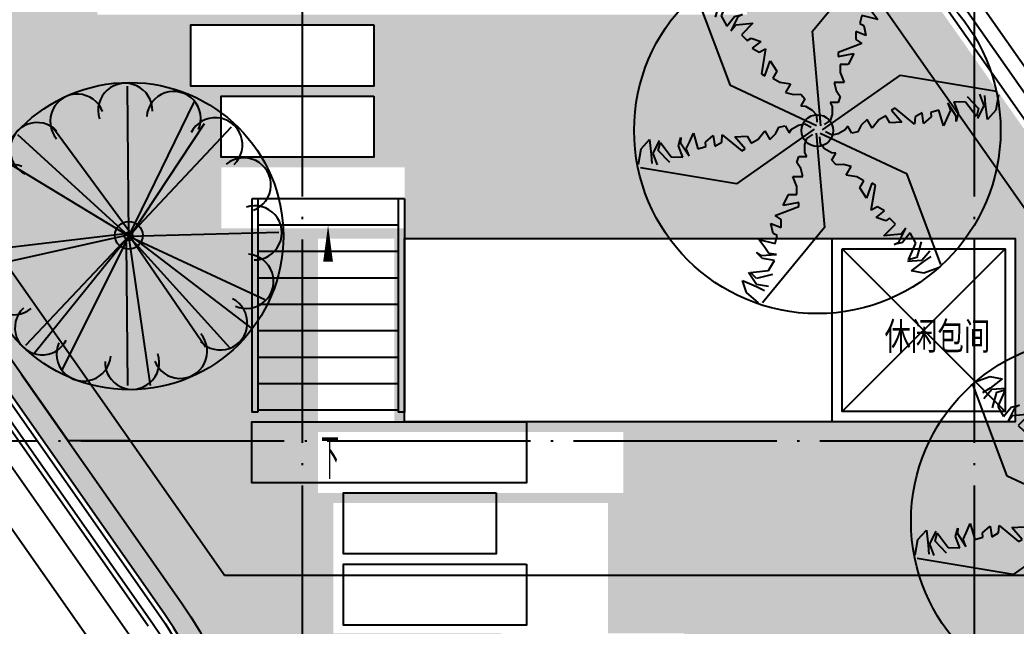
# Model space of a CAD drawing. Header units: millimetres. Extents: x 11476074 to 24729458, y -1239991 to 2813188.
# Drawn here: x 12588419 to 12598206, y 428592 to 434550 of the extents above; entities that cross this region are included whole.
import ezdxf

# ---------------------------------------------------------------- set-up
doc = ezdxf.new("R2010")
doc.units = ezdxf.units.MM
doc.header["$LTSCALE"] = 1000
doc.linetypes.add('DOTE', pattern=[2.4200000000000004, 2, -0.2, 0.02, -0.2])
for name, color, linetype in [('20220819景观提资', 11, 'Continuous'), ('A-ANNO-SYMB', 3, 'Continuous'), ('A-ANNO-TEXT', 7, 'Continuous'), ('A-AXIS', 18, 'DOTE'), ('A-DETL-0001', 1, 'Continuous'), ('HZHZNEWPLOTLAYER#@$TT', 7, 'Continuous'), ('LA-DQ-deciduous', 62, 'Continuous'), ('LA-DQ-deciduous（图块层）', 62, 'Continuous'), ('LA-DQ-evergreen', 116, 'Continuous'), ('LA-DQ-evergreen（图块层）', 116, 'Continuous'), ('LA-DQ-Q', 55, 'Continuous'), ('STAIR', 2, 'Continuous'), ('排水沟', 133, 'Continuous')]:
    doc.layers.add(name, color=color, linetype=linetype)
doc.styles.add('_TCH_DIM', font='SIMPLEX.shx', dxfattribs={"width": 0.6, "bigfont": 'GBCBIG.shx'})
doc.styles.add('TITXV', font='', dxfattribs={"width": 0.7})
doc.styles.get('TITXV').set_extended_font_data('SimSun')

# ---------------------------------------------------------------- blocks, each defined once
blk = doc.blocks.new('小叶榄仁（原有）')
at = {"layer": 'LA-DQ-Q'}
h = blk.add_hatch(color=256, dxfattribs=at)
edge = h.paths.add_edge_path()
edge.add_arc((-10.94041240284787, 1.935175598264323), 247.6300005471847, 0, 360)
at = {"layer": 'LA-DQ-deciduous'}
for p, q in [((-13.14831677800248, -15.8475344634935, -1.584445386208897e-09), (-35.03949283435213, 2666.864958643346, -1.584445386208897e-09)), ((-13.14831677776965, -15.84753375510627, -1.584445386208897e-09), (1160.40104166116, 2396.663077100777, -1.584445386208897e-09)), ((44.10817210353707, 34.35302830733417, -1.584445386208897e-09), (1341.96316183871, 1999.728234298309, -1.584445386208897e-09)), ((-13.14831677776965, -15.84753375510627, -1.584445386208897e-09), (-1991.770320501171, 1795.914180411492, -1.584445386208897e-09)), ((-1355.142298621122, 1918.682550363374, -1.584445386208897e-09), (44.10817210353707, 14.09097943759116, -1.584445386208897e-09)), ((-13.14831677776965, -15.84753375510627, -1.584445386208897e-09), (1820.895509304017, 1942.138366076178, -1.584445386208897e-09)), ((-13.14831748650613, -15.84753375510627, -1.584445386208897e-09), (-2130.398976361605, 1273.308554119678, -1.584445386208897e-09)), ((-2632.718815616561, -269.571006815866, -1.584445386208897e-09), (-77.56578233441542, 34.35302830731962, -1.584445386208897e-09)), ((-2267.696953719009, -492.4485212949658, -1.584445386208897e-09), (3.549668687166559, 14.09097943747474, -1.584445386208897e-09)), ((-37.00727891805218, 34.35302830733417, -1.584445386208897e-09), (2193.680840071531, -1667.621402173987, -1.584445386208897e-09)), ((-13.14831677776965, -15.84753375510627, -1.584445386208897e-09), (2668.671082520163, 56.74896100023761, -1.584445386208897e-09)), ((-13.14831677776965, -15.84753375510627, -1.584445386208897e-09), (-1854.930697494183, -1966.55591983987, -1.584445386208897e-09)), ((-13.14831677776965, -15.84753375510627, -1.584445386208897e-09), (-1698.090495442731, -2103.524568208959, -1.584445386208897e-09)), ((-13.14831748650613, -15.84753375510627, -1.584445386208897e-09), (-1213.436633325175, -2415.166917541181, -1.584445386208897e-09)), ((-57.28730817767064, -127.7400136891374, -1.584445386208897e-09), (-37.00727891804854, -2680.702078474205, -1.584445386208897e-09)), ((-16.72880546981105, -6.170232014716021, -1.584445386208897e-09), (368.5715298762152, -2680.702078474205, -1.584445386208897e-09)), ((-13.14831677776965, -15.84753375510627, -1.584445386208897e-09), (2418.841798178626, -1148.477052300572, -1.584445386208897e-09)), ((-13.14831677800248, -15.8475344634935, -1.584445386208897e-09), (1785.911513370698, -2006.025735055431, -1.584445386208897e-09)), ((3.549668686933728, -6.170232014614157, -1.584445386208897e-09), (1362.241635286955, -1991.807486875434, -1.584445386208897e-09))]:
    blk.add_line(p, q, dxfattribs=at)
blk.add_circle((-13.14830260839517, -15.84751887700986, -1.584445386208897e-09), 76.45409421031684, dxfattribs=at)
for centre, start, end in [((-74.91735145705024, 2235.526315683048, -1.584445386208897e-09), 358.5696050999313, 197.8385093945923), ((-931.7789359188137, 2040.512699475745, -1.584445386208897e-09), 21.06960509602557, 220.3385093966247), ((791.3480087986718, 2087.788672021241, -1.584445386208897e-09), 336.0696051001028, 175.3385093937526), ((-1648.787336134814, 1532.436878962573, -1.584445386208897e-09), 43.5696050953705, 242.8385093943065), ((1535.136095939906, 1619.791485601832, -1.584445386208897e-09), 313.5696051044858, 152.8385093975231), ((-2116.784523262639, 788.6487918214407, -1.584445386208897e-09), 66.0696051001222, 265.3385093867491), ((2043.211917161483, 902.7830853857013, -1.584445386208897e-09), 291.0696051047595, 130.3385093970581), ((-2264.522166924311, -77.61656843438686, -1.584445386208897e-09), 88.56960509955246, 287.8385093965122), ((2238.225533368535, 45.92150092427619, -1.584445386208897e-09), 268.5696050995525, 107.8385093965122), ((2090.487888998126, -820.3438593314349, -1.584445386208897e-09), 246.0696051001222, 85.33850938674918), ((-2069.508550717255, -934.4781536041846, -1.584445386208897e-09), 111.0696051047596, 310.3385093970581), ((1622.490702579034, -1564.131947181173, -1.584445386208897e-09), 223.5696050953705, 62.83850939430651), ((-1561.432730204189, -1651.486553820316, -1.584445386208897e-09), 133.5696051044858, 332.8385093975231), ((905.4823023630379, -2072.207767694359, -1.584445386208897e-09), 201.0696050960256, 40.33850939662477), ((-817.6446430627184, -2119.483740239739, -1.584445386208897e-09), 156.0696051001027, 355.3385093937526), ((48.62071719300366, -2267.221383901531, -1.584445386208897e-09), 178.5696050999313, 17.83850939860628)]:
    blk.add_arc(centre, 484.8509455513855, start, end, dxfattribs=at)
at = {"layer": 'LA-DQ-Q'}
for centre, radius in [((4.710164089923637, -12.18804854933114, -1.584445386208897e-09), 2745.916329502918), ((-10.94041240284787, 1.935175598264323, -1.584445386208897e-09), 247.6300005471847)]:
    blk.add_circle(centre, radius, dxfattribs=at)
blk = doc.blocks.new('假槟榔B')
at = {"layer": 'LA-DQ-Q'}
h = blk.add_hatch(color=256, dxfattribs=at)
edge = h.paths.add_edge_path()
edge.add_arc((-1.435496983584017, 0.3496158451307565), 129.75, 0, 360)
at = {"layer": 'LA-DQ-evergreen'}
for p, q in [((-41.74992257473059, 813.1572121257195, 1.232921340409665e-09), (464.1652411760297, 1427.649988962105, 1.232921340409665e-09)), ((496.9889041874558, 1427.64998894278, 1.232921340409665e-09), (595.4598063915037, 1345.646218211041, 1.232921340409665e-09)), ((513.4006922587287, 1296.443955742987, 1.232921340409665e-09), (447.7534530854318, 1329.245464064647, 1.232921340409665e-09)), ((595.4598063915037, 1345.646218211041, 1.232921340409665e-09), (628.2834694415797, 1247.241693313583, 1.232921340409665e-09)), ((382.1061270432547, 1198.039430855191, 1.232921340409665e-09), (513.4006922780536, 1230.840939167188, 1.232921340409665e-09)), ((414.9297900546808, 1296.443955752649, 1.232921340409665e-09), (513.4006922973786, 1280.043201606255, 1.232921340409665e-09)), ((628.2834694415797, 1247.241693313583, 1.232921340409665e-09), (513.4006922587287, 1296.443955742987, 1.232921340409665e-09)), ((513.4006922973786, 1280.043201606255, 1.232921340409665e-09), (579.0480183009058, 1181.638676728122, 1.232921340409665e-09)), ((513.4006922780536, 1230.840939167188, 1.232921340409665e-09), (562.6361433800776, 1181.638676728122, 1.232921340409665e-09)), ((-976.5497301660944, 1142.558734818129, 1.232921340409665e-09), (-856.2969303855207, 1186.835152302403, 1.232921340409665e-09)), ((-856.2969303855207, 1186.835152302403, 1.232921340409665e-09), (-754.6642804869916, 1166.059015864157, 1.232921340409665e-09)), ((-754.6642804869916, 1166.059015864157, 1.232921340409665e-09), (-854.716078231344, 1091.16874363285, 1.232921340409665e-09)), ((414.9297900933307, 1165.237922572182, 1.232921340409665e-09), (365.6943389719818, 1083.234151830664, 1.232921340409665e-09)), ((562.6361433800776, 1181.638676728122, 1.232921340409665e-09), (414.9297900933307, 1165.237922572182, 1.232921340409665e-09)), ((-713.7527884359006, 368.7508363631787, 1.232921340409665e-09), (-992.9615616814699, 1114.132608778775, 1.232921340409665e-09)), ((-854.716078231344, 1091.16874363285, 1.232921340409665e-09), (-915.9466373242904, 1050.717320939642, 1.232921340409665e-09)), ((-903.9515293913428, 1005.89044076344, 1.232921340409665e-09), (-840.5126085265074, 1082.968366550049, 1.232921340409665e-09)), ((-840.5126085265074, 1082.968366550049, 1.232921340409665e-09), (-722.4681271126028, 1090.618356151157, 1.232921340409665e-09)), ((-797.9021993542556, 1058.367235311191, 1.232921340409665e-09), (-730.6740645633545, 1076.405255540856, 1.232921340409665e-09)), ((-730.6740645633545, 1076.405255540856, 1.232921340409665e-09), (-790.3237715018913, 940.2874241779791, 1.232921340409665e-09)), ((365.6943389719818, 1083.234151830664, 1.232921340409665e-09), (464.1652411760297, 1066.833397684386, 1.232921340409665e-09)), ((464.1652411760297, 1066.833397684386, 1.232921340409665e-09), (513.4006922780536, 1017.631135235657, 1.232921340409665e-09)), ((-835.1425424460322, 928.2620522945654, 1.232921340409665e-09), (-797.9021993542556, 1058.367235311191, 1.232921340409665e-09)), ((477.4632868105546, 1041.050535662798, 1.232921340409665e-09), (349.2824640318286, 1034.031889372272, 1.232921340409665e-09)), ((349.2824640318286, 1034.031889372272, 1.232921340409665e-09), (411.8159608070273, 1024.649781516404, 1.232921340409665e-09)), ((411.8159608070273, 1024.649781516404, 1.232921340409665e-09), (444.6396237798035, 975.4475190483499, 1.232921340409665e-09)), ((513.4006922780536, 1017.631135235657, 1.232921340409665e-09), (477.4632868105546, 1041.050535662798, 1.232921340409665e-09)), ((-790.3237715018913, 940.2874241779791, 1.232921340409665e-09), (-743.924148403341, 856.6463873726316, 1.232921340409665e-09)), ((-743.924148403341, 856.6463873726316, 1.232921340409665e-09), (-680.4852275580633, 933.7243131687865, 1.232921340409665e-09)), ((-651.5075912384782, 932.349327481119, 1.232921340409665e-09), (-709.5196766431909, 817.8321555330185, 1.232921340409665e-09)), ((-680.4852275580633, 933.7243131687865, 1.232921340409665e-09), (-613.2570927669294, 951.762333369581, 1.232921340409665e-09)), ((-613.2570927669294, 951.762333369581, 1.232921340409665e-09), (-651.5075912384782, 932.349327481119, 1.232921340409665e-09)), ((362.5805096856784, 942.6460107653402, 1.232921340409665e-09), (346.1687215759885, 877.0429941605544, 1.232921340409665e-09)), ((493.8750749011524, 909.844502453343, 1.232921340409665e-09), (362.5805096856784, 942.6460107653402, 1.232921340409665e-09)), ((444.6396237798035, 975.4475190483499, 1.232921340409665e-09), (493.8750749011524, 909.844502453343, 1.232921340409665e-09)), ((-709.5196766431909, 817.8321555330185, 1.232921340409665e-09), (-670.1277845064178, 867.2966983966762, 1.232921340409665e-09)), ((-670.1277845064178, 867.2966983966762, 1.232921340409665e-09), (-611.1055438381154, 871.1216931779636, 1.232921340409665e-09)), ((-529.6739393423777, 880.9593362958403, 1.232921340409665e-09), (-623.7281614274252, 783.6556615623413, 1.232921340409665e-09)), ((-611.1055438381154, 871.1216931779636, 1.232921340409665e-09), (-529.6739393423777, 880.9593362958403, 1.232921340409665e-09)), ((346.1687215759885, 877.0429941605544, 1.232921340409665e-09), (378.9922977765091, 860.6422400239389, 1.232921340409665e-09)), ((378.9922977765091, 860.6422400239389, 1.232921340409665e-09), (395.4041726777796, 778.6384692534339, 1.232921340409665e-09)), ((-623.7281614274252, 783.6556615623413, 1.232921340409665e-09), (-575.1201765183359, 736.6411278694868, 1.232921340409665e-09)), ((-575.1201765183359, 736.6411278694868, 1.232921340409665e-09), (-544.5049187035765, 756.8668016158044, 1.232921340409665e-09)), ((-544.5049187035765, 756.8668016158044, 1.232921340409665e-09), (-465.2816325938329, 730.0780168506317, 1.232921340409665e-09)), ((25.96959606115706, 37.82755668158643, 1.232921340409665e-09), (-41.74992257473059, 813.1572121257195, 1.232921340409665e-09)), ((395.4041726777796, 778.6384692534339, 1.232921340409665e-09), (313.3450585452374, 811.4399775655475, 1.232921340409665e-09)), ((313.3450585452374, 811.4399775655475, 1.232921340409665e-09), (313.3450585645624, 745.8369609800866, 1.232921340409665e-09)), ((313.3450585645624, 745.8369609800866, 1.232921340409665e-09), (362.5805096665863, 713.0354526680894, 1.232921340409665e-09)), ((-465.2816325938329, 730.0780168506317, 1.232921340409665e-09), (-534.7181291179731, 675.4134935470065, 1.232921340409665e-09)), ((-534.7181291179731, 675.4134935470065, 1.232921340409665e-09), (-477.9042501829099, 642.6119852350093, 1.232921340409665e-09)), ((-477.9042501829099, 642.6119852350093, 1.232921340409665e-09), (-424.8795851545874, 668.8503825281514, 1.232921340409665e-09)), ((-424.8795851545874, 668.8503825281514, 1.232921340409665e-09), (-458.9014112495352, 464.6795254090102, 1.232921340409665e-09)), ((362.5805096665863, 713.0354526680894, 1.232921340409665e-09), (168.7524476759136, 640.4137898018816, 1.232921340409665e-09)), ((-430.4944717821199, 448.2787712819409, 1.232921340409665e-09), (-386.6858995263465, 570.996245122049, 1.232921340409665e-09)), ((-386.6858995263465, 570.996245122049, 1.232921340409665e-09), (-332.6510357710067, 486.5425404489506, 1.232921340409665e-09)), ((168.7524476759136, 640.4137898018816, 1.232921340409665e-09), (168.7524476952385, 607.6122815092094, 1.232921340409665e-09)), ((168.7524476952385, 607.6122815092094, 1.232921340409665e-09), (296.9331836244091, 631.0316819460131, 1.232921340409665e-09)), ((296.9331836244091, 631.0316819460131, 1.232921340409665e-09), (250.8115618280135, 542.0092648947611, 1.232921340409665e-09)), ((250.8115618280135, 542.0092648947611, 1.232921340409665e-09), (185.1642357858364, 542.0092649044236, 1.232921340409665e-09)), ((185.1642357858364, 542.0092649044236, 1.232921340409665e-09), (185.1642358051613, 476.4062483189628, 1.232921340409665e-09)), ((-458.9014112495352, 464.6795254090102, 1.232921340409665e-09), (-430.4944717821199, 448.2787712819409, 1.232921340409665e-09)), ((-332.6510357710067, 486.5425404489506, 1.232921340409665e-09), (-365.4746988017578, 429.6902883991133, 1.232921340409665e-09)), ((-365.4746988017578, 429.6902883991133, 1.232921340409665e-09), (-308.6608198857866, 396.8887801063247, 1.232921340409665e-09)), ((41.52330281236209, 7.077195489662699, 1.232921340409665e-09), (679.1187213133089, 453.3888466744684, 1.232921340409665e-09)), ((185.1642358051613, 476.4062483189628, 1.232921340409665e-09), (217.9878987972625, 394.4024775582366, 1.232921340409665e-09)), ((679.1187213133089, 453.3888466744684, 1.232921340409665e-09), (1464.242658290314, 322.4998510759324, 1.232921340409665e-09)), ((-8.43785126041621, 39.73283213283867, 1.232921340409665e-09), (-713.7527884359006, 368.7508363631787, 1.232921340409665e-09)), ((-308.6608198857866, 396.8887801063247, 1.232921340409665e-09), (-221.2316397114191, 384.3130207703216, 1.232921340409665e-09)), ((-221.2316397114191, 384.3130207703216, 1.232921340409665e-09), (-262.2611967681441, 313.2477433008607, 1.232921340409665e-09)), ((217.9878987972625, 394.4024775582366, 1.232921340409665e-09), (135.9287846838124, 394.402477567899, 1.232921340409665e-09)), ((135.9287846838124, 394.402477567899, 1.232921340409665e-09), (152.3405727744102, 328.7994609632296, 1.232921340409665e-09)), ((152.3405727744102, 328.7994609632296, 1.232921340409665e-09), (185.1642357858364, 279.5971985240467, 1.232921340409665e-09)), ((-262.2611967681441, 313.2477433008607, 1.232921340409665e-09), (-197.2414238071069, 294.6592604082543, 1.232921340409665e-09)), ((-197.2414238071069, 294.6592604082543, 1.232921340409665e-09), (-138.2191830808297, 298.4842552088667, 1.232921340409665e-09)), ((-138.2191830808297, 298.4842552088667, 1.232921340409665e-09), (-103.8146679345518, 259.6700985699426, 1.232921340409665e-09)), ((-103.8146679345518, 259.6700985699426, 1.232921340409665e-09), (-136.6383309650701, 202.8178465296514, 1.232921340409665e-09)), ((185.1642357858364, 279.5971985240467, 1.232921340409665e-09), (168.7524476952385, 230.3949360850966, 1.232921340409665e-09)), ((1224.364524960984, 278.7598494820995, 1.232921340409665e-09), (1318.418747084448, 181.4561747582629, 1.232921340409665e-09)), ((1325.997174878838, 299.5359859301243, 1.232921340409665e-09), (1361.0291562567, 206.0573059584713, 1.232921340409665e-09)), ((1375.232625980861, 214.2576830509352, 1.232921340409665e-09), (1370.815945842303, 287.5106140370481, 1.232921340409665e-09)), ((1480.654489805689, 294.0737250654493, 1.232921340409665e-09), (1458.872592267813, 167.7935368204489, 1.232921340409665e-09)), ((-136.6383309650701, 202.8178465296514, 1.232921340409665e-09), (-100.0254540275782, 200.6301930129994, 1.232921340409665e-09)), ((-100.0254540275782, 200.6301930129994, 1.232921340409665e-09), (-43.21157511183992, 167.8286846913397, 1.232921340409665e-09)), ((-43.21157511183992, 167.8286846913397, 1.232921340409665e-09), (-8.807157564908266, 129.0144841442816, 1.232921340409665e-09)), ((168.7524476952385, 230.3949360850966, 1.232921340409665e-09), (103.1051216530614, 230.3949360850966, 1.232921340409665e-09)), ((103.1051216530614, 230.3949360850966, 1.232921340409665e-09), (119.5169965738896, 197.5934277923079, 1.232921340409665e-09)), ((119.5169965738896, 197.5934277923079, 1.232921340409665e-09), (119.5169965932146, 131.9904111683136, 1.232921340409665e-09)), ((634.7697143969126, 184.7167352853576, 1.232921340409665e-09), (606.3627749292646, 168.3159811584046, 1.232921340409665e-09)), ((606.3627749292646, 168.3159811584046, 1.232921340409665e-09), (690.7349386219867, 69.01790772611275, 1.232921340409665e-09)), ((794.5759503119625, 53.16754107107408, 1.232921340409665e-09), (634.7697143969126, 184.7167352853576, 1.232921340409665e-09)), ((993.4245265459176, 167.972820105264, 1.232921340409665e-09), (928.4047536042053, 149.3843372513074, 1.232921340409665e-09)), ((1030.664869695669, 37.86763707897626, 1.232921340409665e-09), (993.4245265459176, 167.972820105264, 1.232921340409665e-09)), ((1089.059600765817, 166.3355540413177, 1.232921340409665e-09), (1062.861023070058, 113.3082968016388, 1.232921340409665e-09)), ((1136.086733501172, 117.6836790934904, 1.232921340409665e-09), (1065.917996146483, 225.1822047511814, 1.232921340409665e-09)), ((1065.917996146483, 225.1822047511814, 1.232921340409665e-09), (1089.059600765817, 166.3355540413177, 1.232921340409665e-09)), ((1212.369417028036, 233.932969315676, 1.232921340409665e-09), (1116.734342808137, 235.5702353700763, 1.232921340409665e-09)), ((1116.734342808137, 235.5702353700763, 1.232921340409665e-09), (1151.766324205324, 142.0915554467356, 1.232921340409665e-09)), ((1300.426063414896, 114.2158920895308, 1.232921340409665e-09), (1212.369417028036, 233.932969315676, 1.232921340409665e-09)), ((1318.418747084448, 181.4561747582629, 1.232921340409665e-09), (1300.426063414896, 114.2158920895308, 1.232921340409665e-09)), ((1361.0291562567, 206.0573059584713, 1.232921340409665e-09), (1308.63200088474, 100.0027914984385, 1.232921340409665e-09)), ((1390.063605341827, 90.16514837101568, 1.232921340409665e-09), (1375.232625980861, 214.2576830509352, 1.232921340409665e-09)), ((1458.872592267813, 167.7935368204489, 1.232921340409665e-09), (1390.063605341827, 90.16514837101568, 1.232921340409665e-09)), ((-8.807157564908266, 129.0144841442816, 1.232921340409665e-09), (-5.017943657934666, 69.97457857767586, 1.232921340409665e-09)), ((103.1051216726191, 82.78821132390294, 1.232921340409665e-09), (53.86967055127025, 49.98670304077677, 1.232921340409665e-09)), ((119.5169965932146, 131.9904111683136, 1.232921340409665e-09), (103.1051216726191, 82.78821132390294, 1.232921340409665e-09)), ((405.3058369040955, 90.1372051788494, 1.232921340409665e-09), (356.6978520143311, 43.12267146678641, 1.232921340409665e-09)), ((446.3353939608205, 19.07192775781732, 1.232921340409665e-09), (405.3058369040955, 90.1372051788494, 1.232921340409665e-09)), ((500.9409111237619, 88.49993913422804, 1.232921340409665e-09), (446.3353939608205, 19.07192775781732, 1.232921340409665e-09)), ((557.7547900588252, 121.3014474462252, 1.232921340409665e-09), (500.9409111237619, 88.49993913422804, 1.232921340409665e-09)), ((590.5784530702513, 64.44919540605042, 1.232921340409665e-09), (557.7547900588252, 121.3014474462252, 1.232921340409665e-09)), ((798.3651641993783, 112.2074466570048, 1.232921340409665e-09), (794.5759503119625, 53.16754107107408, 1.232921340409665e-09)), ((855.1790431344416, 145.0089549401309, 1.232921340409665e-09), (798.3651641993783, 112.2074466570048, 1.232921340409665e-09)), ((867.8016607237514, 57.54292335337959, 1.232921340409665e-09), (855.1790431344416, 145.0089549401309, 1.232921340409665e-09)), ((930.6130719319917, 112.7579093392706, 1.232921340409665e-09), (867.8016607237514, 57.54292335337959, 1.232921340409665e-09)), ((928.4047536042053, 149.3843372513074, 1.232921340409665e-09), (930.6130719319917, 112.7579093392706, 1.232921340409665e-09)), ((1062.861023070058, 113.3082968016388, 1.232921340409665e-09), (1030.664869695669, 37.86763707897626, 1.232921340409665e-09)), ((1151.766324205324, 142.0915554467356, 1.232921340409665e-09), (1133.773640555097, 74.85127277800348, 1.232921340409665e-09)), ((1133.773640555097, 74.85127277800348, 1.232921340409665e-09), (1136.086733501172, 117.6836790934904, 1.232921340409665e-09)), ((-27.29159186966717, 10.88774635340087, 1.232921340409665e-09), (-664.8870104090311, -435.4239048314048, 1.232921340409665e-09)), ((-342.4661411100533, -25.15772962360643, 1.232921340409665e-09), (-316.2675634145271, 27.86952761607245, 1.232921340409665e-09)), ((-316.2675634145271, 27.86952761607245, 1.232921340409665e-09), (-265.4512601776514, 38.25763340643607, 1.232921340409665e-09)), ((-265.4512601776514, 38.25763340643607, 1.232921340409665e-09), (-232.6275971469004, -18.59461863385513, 1.232921340409665e-09)), ((-232.6275971469004, -18.59461863385513, 1.232921340409665e-09), (-212.426595130004, 12.01923614228144, 1.232921340409665e-09)), ((-212.426595130004, 12.01923614228144, 1.232921340409665e-09), (-155.6127162335906, 44.82074443495367, 1.232921340409665e-09)), ((-155.6127162335906, 44.82074443495367, 1.232921340409665e-09), (-104.7964237658307, 55.20874375163112, 1.232921340409665e-09)), ((-104.7964237658307, 55.20874375163112, 1.232921340409665e-09), (-51.77175871841609, 28.97034647781402, 1.232921340409665e-09)), ((226.6583060922567, 5.945705720223486, 1.232921340409665e-09), (169.8444271378685, -26.85580258211121, 1.232921340409665e-09)), ((246.8593080705032, 36.55956045759376, 1.232921340409665e-09), (226.6583060922567, 5.945705720223486, 1.232921340409665e-09)), ((279.6829710816965, -20.2926915633725, 1.232921340409665e-09), (246.8593080705032, 36.55956045759376, 1.232921340409665e-09)), ((356.6978520143311, 43.12267146678641, 1.232921340409665e-09), (330.4992743381299, -9.904585763229989, 1.232921340409665e-09)), ((690.7349386219867, 69.01790772611275, 1.232921340409665e-09), (590.5784530702513, 64.44919540605042, 1.232921340409665e-09)), ((-1444.64088134421, -149.8285949580604, 1.232921340409665e-09), (-1375.831894437782, -72.20020651817322, 1.232921340409665e-09)), ((-1375.831894437782, -72.20020651817322, 1.232921340409665e-09), (-1361.000915057259, -196.2927412078716, 1.232921340409665e-09)), ((-1137.534613243304, -124.1266135842307, 1.232921340409665e-09), (-1119.541929612402, -56.88633092516102, 1.232921340409665e-09)), ((-1119.541929612402, -56.88633092516102, 1.232921340409665e-09), (-1121.855022597127, -99.71873723110184, 1.232921340409665e-09)), ((-1048.629312166013, -95.34335496812128, 1.232921340409665e-09), (-1016.433158772299, -19.90269521658774, 1.232921340409665e-09)), ((-1016.433158772299, -19.90269521658774, 1.232921340409665e-09), (-979.1928156416398, -150.0078782717464, 1.232921340409665e-09)), ((-916.3813610279467, -94.79296747688204, 1.232921340409665e-09), (-853.5699498001486, -39.57798149087466, 1.232921340409665e-09)), ((-853.5699498001486, -39.57798149087466, 1.232921340409665e-09), (-840.9473322110716, -127.0440130969509, 1.232921340409665e-09)), ((-784.1334532760084, -94.24250480427872, 1.232921340409665e-09), (-780.3442393497098, -35.20259920868557, 1.232921340409665e-09)), ((-780.3442393497098, -35.20259920868557, 1.232921340409665e-09), (-620.5380034539849, -166.7517934326315, 1.232921340409665e-09)), ((-676.5032277179416, -51.05296589271165, 1.232921340409665e-09), (-576.3467421468813, -46.48425354354549, 1.232921340409665e-09)), ((-592.1310640058946, -150.3510392960161, 1.232921340409665e-09), (-676.5032277179416, -51.05296589271165, 1.232921340409665e-09)), ((-576.3467421468813, -46.48425354354549, 1.232921340409665e-09), (-543.5230791354552, -103.3365055934992, 1.232921340409665e-09)), ((-543.5230791354552, -103.3365055934992, 1.232921340409665e-09), (-486.7092002197169, -70.53499727183953, 1.232921340409665e-09)), ((-486.7092002197169, -70.53499727183953, 1.232921340409665e-09), (-432.1036830565426, -1.106985905091278, 1.232921340409665e-09)), ((-432.1036830565426, -1.106985905091278, 1.232921340409665e-09), (-391.0741259804927, -72.17226333578583, 1.232921340409665e-09)), ((-391.0741259804927, -72.17226333578583, 1.232921340409665e-09), (-342.4661411100533, -25.15772962360643, 1.232921340409665e-09)), ((-105.2852856891695, -114.0254693251336, 1.232921340409665e-09), (-88.87341074901633, -64.82326948072296, 1.232921340409665e-09)), ((-88.87341074901633, -64.82326948072296, 1.232921340409665e-09), (-39.63795962766744, -32.02176116872579, 1.232921340409665e-09)), ((-11.73788513778709, -19.86261481919792, 1.232921340409665e-09), (55.98163347877562, -795.192270263331, 1.232921340409665e-09)), ((23.03886848851107, -111.0495423108805, 1.232921340409665e-09), (19.24965456221253, -52.00963671528734, 1.232921340409665e-09)), ((22.66956218401901, -21.76789028011262, 1.232921340409665e-09), (727.9844993592706, -350.7858945103362, 1.232921340409665e-09)), ((119.0281346701086, -37.24380190856755, 1.232921340409665e-09), (66.00346968066879, -11.00540461530909, 1.232921340409665e-09)), ((169.8444271378685, -26.85580258211121, 1.232921340409665e-09), (119.0281346701086, -37.24380190856755, 1.232921340409665e-09)), ((330.4992743381299, -9.904585763229989, 1.232921340409665e-09), (279.6829710816965, -20.2926915633725, 1.232921340409665e-09)), ((-1466.422778901411, -276.1087832127232, 1.232921340409665e-09), (-1444.64088134421, -149.8285949580604, 1.232921340409665e-09)), ((-1346.797445352422, -188.0923641347326, 1.232921340409665e-09), (-1294.40028996137, -82.03784965537488, 1.232921340409665e-09)), ((-1304.187036122195, -163.4912328958744, 1.232921340409665e-09), (-1286.194352471968, -96.25095024635084, 1.232921340409665e-09)), ((-1286.194352471968, -96.25095024635084, 1.232921340409665e-09), (-1198.137706104433, -215.9680274628336, 1.232921340409665e-09)), ((-1102.502631884767, -217.6052935172338, 1.232921340409665e-09), (-1137.534613243304, -124.1266135842307, 1.232921340409665e-09)), ((-1121.855022597127, -99.71873723110184, 1.232921340409665e-09), (-1051.686285203788, -207.217262898339, 1.232921340409665e-09)), ((-1074.827889822889, -148.3706121981377, 1.232921340409665e-09), (-1048.629312166013, -95.34335496812128, 1.232921340409665e-09)), ((-1051.686285203788, -207.217262898339, 1.232921340409665e-09), (-1074.827889822889, -148.3706121981377, 1.232921340409665e-09)), ((-979.1928156416398, -150.0078782717464, 1.232921340409665e-09), (-914.1730426612776, -131.4193953694776, 1.232921340409665e-09)), ((-914.1730426612776, -131.4193953694776, 1.232921340409665e-09), (-916.3813610279467, -94.79296747688204, 1.232921340409665e-09)), ((-840.9473322110716, -127.0440130969509, 1.232921340409665e-09), (-784.1334532760084, -94.24250480427872, 1.232921340409665e-09)), ((-620.5380034539849, -166.7517934326315, 1.232921340409665e-09), (-592.1310640058946, -150.3510392960161, 1.232921340409665e-09)), ((-105.2852856696118, -179.6284859395819, 1.232921340409665e-09), (-105.2852856891695, -114.0254693251336, 1.232921340409665e-09)), ((57.44328601611778, -149.8637428482762, 1.232921340409665e-09), (23.03886848851107, -111.0495423108805, 1.232921340409665e-09)), ((114.257164951181, -182.6652511602733, 1.232921340409665e-09), (57.44328601611778, -149.8637428482762, 1.232921340409665e-09)), ((-1361.000915057259, -196.2927412078716, 1.232921340409665e-09), (-1356.584234918701, -269.5456721842056, 1.232921340409665e-09)), ((-1311.765463955235, -281.5710440772818, 1.232921340409665e-09), (-1346.797445352422, -188.0923641347326, 1.232921340409665e-09)), ((-1210.132814076031, -260.794907619711, 1.232921340409665e-09), (-1304.187036122195, -163.4912328958744, 1.232921340409665e-09)), ((-1198.137706104433, -215.9680274628336, 1.232921340409665e-09), (-1102.502631884767, -217.6052935172338, 1.232921340409665e-09)), ((-170.9325248622335, -261.6322566906456, 1.232921340409665e-09), (-154.5207367718685, -212.4299942322541, 1.232921340409665e-09)), ((-154.5207367718685, -212.4299942322541, 1.232921340409665e-09), (-88.87341074901633, -212.4299942225916, 1.232921340409665e-09)), ((-88.87341074901633, -212.4299942225916, 1.232921340409665e-09), (-105.2852856696118, -179.6284859395819, 1.232921340409665e-09)), ((150.8700418693479, -184.8529046865879, 1.232921340409665e-09), (114.257164951181, -182.6652511602733, 1.232921340409665e-09)), ((118.0463788385969, -241.7051567171002, 1.232921340409665e-09), (150.8700418693479, -184.8529046865879, 1.232921340409665e-09)), ((152.4508939848747, -280.5193133464782, 1.232921340409665e-09), (118.0463788385969, -241.7051567171002, 1.232921340409665e-09)), ((-664.8870104090311, -435.4239048314048, 1.232921340409665e-09), (-1450.010947386036, -304.5349092328688, 1.232921340409665e-09)), ((-138.1088618703652, -310.8345191200497, 1.232921340409665e-09), (-170.9325248622335, -261.6322566906456, 1.232921340409665e-09)), ((-121.6970737797674, -376.437535715173, 1.232921340409665e-09), (-138.1088618703652, -310.8345191200497, 1.232921340409665e-09)), ((211.4731347307097, -276.6943185555283, 1.232921340409665e-09), (152.4508939848747, -280.5193133464782, 1.232921340409665e-09)), ((276.4929076915141, -295.2828014481347, 1.232921340409665e-09), (211.4731347307097, -276.6943185555283, 1.232921340409665e-09)), ((235.463350615697, -366.3480789078167, 1.232921340409665e-09), (276.4929076915141, -295.2828014481347, 1.232921340409665e-09)), ((-170.9325248622335, -458.4413064565742, 1.232921340409665e-09), (-203.7561878543347, -376.437535715173, 1.232921340409665e-09)), ((-203.7561878543347, -376.437535715173, 1.232921340409665e-09), (-121.6970737797674, -376.437535715173, 1.232921340409665e-09)), ((322.8925307900645, -378.9238382439362, 1.232921340409665e-09), (235.463350615697, -366.3480789078167, 1.232921340409665e-09)), ((379.7064097444527, -411.7253465366084, 1.232921340409665e-09), (322.8925307900645, -378.9238382439362, 1.232921340409665e-09)), ((727.9844993592706, -350.7858945103362, 1.232921340409665e-09), (1007.193272585748, -1096.167666945257, 1.232921340409665e-09)), ((-170.9325248622335, -524.0443230612436, 1.232921340409665e-09), (-170.9325248622335, -458.4413064565742, 1.232921340409665e-09)), ((346.8827467330266, -468.5775985962246, 1.232921340409665e-09), (379.7064097444527, -411.7253465366084, 1.232921340409665e-09)), ((400.9176104303915, -553.0313032595441, 1.232921340409665e-09), (346.8827467330266, -468.5775985962246, 1.232921340409665e-09)), ((444.7261827054899, -430.3138294388773, 1.232921340409665e-09), (400.9176104303915, -553.0313032595441, 1.232921340409665e-09)), ((439.1112960975152, -650.8854406657629, 1.232921340409665e-09), (473.1331221342552, -446.7145836045966, 1.232921340409665e-09)), ((473.1331221342552, -446.7145836045966, 1.232921340409665e-09), (444.7261827054899, -430.3138294388773, 1.232921340409665e-09)), ((-282.7014727201313, -613.0667400931707, 1.232921340409665e-09), (-236.5798508657608, -524.0443230420351, 1.232921340409665e-09)), ((-236.5798508657608, -524.0443230420351, 1.232921340409665e-09), (-170.9325248622335, -524.0443230612436, 1.232921340409665e-09)), ((-348.3487987623084, -695.0705108153634, 1.232921340409665e-09), (-154.5207367718685, -622.4488479587017, 1.232921340409665e-09)), ((-154.5207367718685, -589.6473396660294, 1.232921340409665e-09), (-282.7014727201313, -613.0667400931707, 1.232921340409665e-09)), ((-154.5207367718685, -622.4488479587017, 1.232921340409665e-09), (-154.5207367718685, -589.6473396660294, 1.232921340409665e-09)), ((492.1359611065127, -624.6470434014918, 1.232921340409665e-09), (439.1112960975152, -650.8854406657629, 1.232921340409665e-09)), ((548.949840041576, -657.448551684618, 1.232921340409665e-09), (492.1359611065127, -624.6470434014918, 1.232921340409665e-09)), ((-299.1133476409595, -727.8720191273605, 1.232921340409665e-09), (-348.3487987623084, -695.0705108153634, 1.232921340409665e-09)), ((-299.1133476216346, -793.475035712705, 1.232921340409665e-09), (-299.1133476409595, -727.8720191273605, 1.232921340409665e-09)), ((479.5133435172029, -712.1130750075681, 1.232921340409665e-09), (548.949840041576, -657.448551684618, 1.232921340409665e-09)), ((558.7366296271794, -738.9018597534159, 1.232921340409665e-09), (479.5133435172029, -712.1130750075681, 1.232921340409665e-09)), ((589.3518874803558, -718.6761860070983, 1.232921340409665e-09), (558.7366296271794, -738.9018597534159, 1.232921340409665e-09)), ((637.9598723314703, -765.6907197191613, 1.232921340409665e-09), (589.3518874803558, -718.6761860070983, 1.232921340409665e-09)), ((55.98163347877562, -795.192270263331, 1.232921340409665e-09), (-449.9335302524269, -1409.685047099716, 1.232921340409665e-09)), ((-364.7605868335813, -842.677298161434, 1.232921340409665e-09), (-381.1724617350847, -760.6735274007078, 1.232921340409665e-09)), ((-381.1724617350847, -760.6735274007078, 1.232921340409665e-09), (-299.1133476216346, -793.475035712705, 1.232921340409665e-09)), ((543.9056502466556, -862.9943944624392, 1.232921340409665e-09), (637.9598723314703, -765.6907197191613, 1.232921340409665e-09)), ((665.7393022007309, -914.3843856380554, 1.232921340409665e-09), (723.7513876054436, -799.86721367063, 1.232921340409665e-09)), ((723.7513876054436, -799.86721367063, 1.232921340409665e-09), (684.3594954493456, -849.3317565342877, 1.232921340409665e-09)), ((-479.6433639968745, -891.879560610163, 1.232921340409665e-09), (-348.3487987429835, -924.6810689126141, 1.232921340409665e-09)), ((-430.4079128757585, -957.4825772052864, 1.232921340409665e-09), (-479.6433639968745, -891.879560610163, 1.232921340409665e-09)), ((-331.9370106717106, -859.0780523174908, 1.232921340409665e-09), (-364.7605868335813, -842.677298161434, 1.232921340409665e-09)), ((-348.3487987429835, -924.6810689126141, 1.232921340409665e-09), (-331.9370106717106, -859.0780523174908, 1.232921340409665e-09)), ((625.3372547423933, -853.1567513252376, 1.232921340409665e-09), (543.9056502466556, -862.9943944624392, 1.232921340409665e-09)), ((684.3594954493456, -849.3317565342877, 1.232921340409665e-09), (625.3372547423933, -853.1567513252376, 1.232921340409665e-09)), ((758.1558593076188, -838.6814455197891, 1.232921340409665e-09), (694.7169384621084, -915.759371306398, 1.232921340409665e-09)), ((804.5554824061692, -922.3224823252531, 1.232921340409665e-09), (758.1558593076188, -838.6814455197891, 1.232921340409665e-09)), ((-397.5842498643324, -1006.684839663678, 1.232921340409665e-09), (-430.4079128757585, -957.4825772052864, 1.232921340409665e-09)), ((627.4888037291821, -933.797391526401, 1.232921340409665e-09), (665.7393022007309, -914.3843856380554, 1.232921340409665e-09)), ((694.7169384621084, -915.759371306398, 1.232921340409665e-09), (627.4888037291821, -933.797391526401, 1.232921340409665e-09)), ((744.9057754867245, -1058.440313697793, 1.232921340409665e-09), (804.5554824061692, -922.3224823252531, 1.232921340409665e-09)), ((849.3742534082849, -910.2971104418393, 1.232921340409665e-09), (812.1339102392085, -1040.402293497114, 1.232921340409665e-09)), ((-499.1689813544508, -999.6661933828145, 1.232921340409665e-09), (-463.2315758869518, -1023.085593819735, 1.232921340409665e-09)), ((-449.9335302524269, -1048.868455821881, 1.232921340409665e-09), (-499.1689813544508, -999.6661933828145, 1.232921340409665e-09)), ((-463.2315758869518, -1023.085593819735, 1.232921340409665e-09), (-335.0507531277835, -1016.066947509884, 1.232921340409665e-09)), ((-351.4626280099619, -1065.269209968275, 1.232921340409665e-09), (-449.9335302524269, -1048.868455821881, 1.232921340409665e-09)), ((-335.0507531277835, -1016.066947509884, 1.232921340409665e-09), (-397.5842498643324, -1006.684839663678, 1.232921340409665e-09)), ((812.1339102392085, -1040.402293497114, 1.232921340409665e-09), (744.9057754867245, -1058.440313697793, 1.232921340409665e-09)), ((918.1832403149456, -987.9254989010515, 1.232921340409665e-09), (854.7443194694351, -1065.003424687544, 1.232921340409665e-09)), ((868.9477891742717, -1073.203801789787, 1.232921340409665e-09), (930.1783482476603, -1032.752379077137, 1.232921340409665e-09)), ((-400.698079131078, -1147.272980719339, 1.232921340409665e-09), (-351.4626280099619, -1065.269209968275, 1.232921340409665e-09)), ((854.7443194694351, -1065.003424687544, 1.232921340409665e-09), (736.6998380362056, -1072.653414288769, 1.232921340409665e-09)), ((768.8959914299194, -1148.094074021094, 1.232921340409665e-09), (868.9477891742717, -1073.203801789787, 1.232921340409665e-09)), ((990.7814411090221, -1124.593792975065, 1.232921340409665e-09), (870.5286413091235, -1168.870210449677, 1.232921340409665e-09)), ((-499.1689813544508, -1262.078259753529, 1.232921340409665e-09), (-564.816307377303, -1163.673734865733, 1.232921340409665e-09)), ((-548.4044324757997, -1163.673734865733, 1.232921340409665e-09), (-400.698079131078, -1147.272980719339, 1.232921340409665e-09)), ((-499.1689813544508, -1212.875997314462, 1.232921340409665e-09), (-548.4044324757997, -1163.673734865733, 1.232921340409665e-09)), ((-367.8744161005598, -1180.074489012128, 1.232921340409665e-09), (-499.1689813544508, -1212.875997314462, 1.232921340409665e-09)), ((870.5286413091235, -1168.870210449677, 1.232921340409665e-09), (768.8959914299194, -1148.094074021094, 1.232921340409665e-09)), ((-614.0517584986519, -1229.276751460857, 1.232921340409665e-09), (-499.1689813544508, -1278.479013909586, 1.232921340409665e-09)), ((-581.2280954679009, -1327.681276348652, 1.232921340409665e-09), (-614.0517584986519, -1229.276751460857, 1.232921340409665e-09)), ((-400.698079131078, -1278.479013899807, 1.232921340409665e-09), (-499.1689813544508, -1262.078259753529, 1.232921340409665e-09)), ((-499.1689813544508, -1278.479013909586, 1.232921340409665e-09), (-433.5217421231791, -1311.280522182933, 1.232921340409665e-09)), ((-482.757193263853, -1409.685047099716, 1.232921340409665e-09), (-581.2280954679009, -1327.681276348652, 1.232921340409665e-09))]:
    blk.add_line(p, q, dxfattribs=at)
at = {"layer": 'LA-DQ-Q'}
for radius in [1499.997375965969, 129.75]:
    blk.add_circle((-1.435496983584017, 0.3496158451307565, 1.232921340409665e-09), radius, dxfattribs=at)
blk = doc.blocks.new('A$C2E1F4B8B')
at = {"layer": '20220819景观提资'}
h = blk.add_hatch(dxfattribs=at)
h.set_pattern_fill('草坪或沼泽', color=68, scale=200)
h.set_pattern_definition([(0, (-25387.84065785818, -126494.3412717869), (800, 800), [120, -24, 32, -24, 120, -480]), (0, (-25427.84065785818, -126470.3412717869), (800, 800), [80, -60, 120, -60, 80, -400]), (0, (-25147.84065785818, -126150.3412717869), (800, 800), [100, -40, 100, -560]), (0, (-25547.84065785818, -125990.3412717869), (800, 800), [40, -80, 40, -640]), (90, (-25467.84065785818, -125990.3412717869), (-799.9999999999999, 800), [72, -728]), (90, (-25227.84065785818, -126470.3412717869), (-799.9999999999999, 800), [80, -720]), (90, (-25027.84065785818, -126150.3412717869), (-799.9999999999999, 800), [80, -720]), (45, (-25123.84065785818, -126478.3412717869), (8.881784197001252e-14, 800.0000000152198), [80, -1051.3708496]), (135, (-25331.84065785818, -126478.3412717869), (-800.0000000152198, 8.881784197001252e-14), [80, -1051.3708496]), (63.43494882, (-25147.84065785818, -126474.3412717869), (4.07989197981351e-08, 800.0000000000751), [79.99999999999966, -1708.854381599994]), (75.96375653, (-25187.84065785818, -126470.3412717869), (2.895186312912301e-08, 799.9999998801562), [80, -3218.4845008]), (75.96375653, (-24987.84065785818, -126150.3412717869), (2.895186312912301e-08, 799.9999998801562), [64, -3234.4845008]), (75.96375653, (-25451.84065785818, -125990.3412717869), (2.895186312912301e-08, 799.9999998801562), [56.00000000000001, -3242.4845008]), (104.03624347, (-25267.84065785818, -126470.3412717869), (-2.895177431128104e-08, 799.9999998801561), [80, -3218.4845008]), (104.03624347, (-25067.84065785818, -126150.3412717869), (-2.895177431128104e-08, 799.9999998801561), [64, -3234.4845008]), (104.03624347, (-25483.84065785818, -125990.3412717869), (-2.895177431128104e-08, 799.9999998801561), [56.00000000000001, -3242.4845008]), (116.5650512, (-25307.84065785818, -126474.3412717869), (-3.200518516877082e-07, 800.0000000000751), [79.99999999999966, -1708.853438159995])])
edge = h.paths.add_edge_path()
edge.add_arc((44235.03302104585, 65460.19666857913), 1750.281827330589, 359.9999999999981, 395.0919296702629)
edge.add_line((45667.16734756716, 66466.41620023368), (38842.05902526341, 76200.00064780674))
edge.add_line((38842.05902526341, 76200.00064780674), (37506.00188682973, 76200.00064780674))
edge.add_line((37506.00188682973, 76200.00064780674), (37234.90337568149, 76200.00064780674))
edge.add_line((37234.90337568149, 76200.00064780674), (37234.90337564051, 77700.00064878678))
edge.add_line((37234.90337564051, 77700.00064878678), (35934.90337568149, 77700.00064864435))
edge.add_line((35934.90337568149, 77700.00064864435), (34734.90337615088, 77700.00064864196))
edge.add_line((34734.90337615088, 77700.00064864196), (34734.90337615088, 85100.00064847118))
edge.add_line((34734.90337615088, 85100.00064847118), (34979.15078326128, 85192.41365964763))
edge.add_line((34979.15078326128, 85192.41365964763), (32340.76100268587, 83499.46398145228))
edge.add_line((32340.76100268587, 83499.46398145228), (32534.90337567963, 83500.0006484706))
edge.add_line((32534.90337567963, 83500.0006484706), (28299.1942888163, 83500.0006484706))
edge.add_line((28299.1942888163, 83500.0006484706), (28299.1942888163, 81108.01779704524))
edge.add_line((28299.1942888163, 81108.01779704524), (28299.1942888163, 78471.41128980304))
edge.add_line((28299.1942888163, 78471.41128980304), (32556.41195427999, 78468.58075166022))
edge.add_line((32556.41195427999, 78468.58075166022), (32556.41195427999, 73287.2103908073))
edge.add_line((32556.41195427999, 73287.2103908073), (35556.41195427999, 73287.2103908073))
edge.add_line((35556.41195427999, 73287.2103908073), (35556.41195427999, 72687.21039080725))
edge.add_line((35556.41195427999, 72687.21039080725), (38201.07197054662, 72687.21039080719))
edge.add_line((38201.07197054662, 72687.21039080719), (38201.07197054662, 73587.21039080719))
edge.add_line((38201.07197054662, 73587.21039080719), (40001.07197054662, 73587.21039080719))
edge.add_line((40001.07197054662, 73587.21039080719), (40001.07197054662, 71787.21039080719))
edge.add_line((40001.07197054662, 71787.21039080719), (38201.07197054662, 71787.21039080719))
edge.add_line((38201.07197054662, 71787.21039080719), (33618.63280291297, 71787.21039080725))
edge.add_line((33618.63280291297, 71787.21039080725), (33618.63280291297, 72687.2103908073))
edge.add_line((33618.63280291297, 72687.2103908073), (32556.41195427999, 72687.2103908073))
edge.add_line((32556.41195427999, 72687.2103908073), (32556.41195427999, 73287.2103908073))
edge.add_line((32556.41195427999, 73287.2103908073), (32556.41195427999, 78468.58075166022))
edge.add_line((32556.41195427999, 78468.58075166022), (28299.1942888163, 78471.41128980304))
edge.add_line((28299.1942888163, 78471.41128980304), (28299.1942888163, 81108.01779704524))
edge.add_line((28299.1942888163, 81108.01779704524), (28299.1942888163, 83500.0006484706))
edge.add_line((28299.1942888163, 83500.0006484706), (32768.9294820521, 84300.00064870104))
edge.add_line((32768.9294820521, 84300.00064870104), (33817.1908488404, 84300.00064870104))
edge.add_line((33817.1908488404, 84300.00064870104), (34979.15078326128, 85192.41365964763))
edge.add_line((34979.15078326128, 85192.41365964763), (36171.93788168393, 86028.88482753438))
edge.add_line((36171.93788168393, 86028.88482753438), (33186.35082904622, 90286.3882864039))
edge.add_line((33186.35082904622, 90286.3882864039), (26614.80795762874, 85677.89035335666))
edge.add_arc((24692.27143556066, 88307.12063614314), 3257.145768707182, 271.3534578363299, 306.1748867744918, ccw=False)
edge.add_line((24769.20553999394, 85050.88358976843), (22434.90337610617, 85050.00064880704))
edge.add_arc((22408.27459586971, 82298.71859098191), 2751.41092053647, 89.44546976635137, 125.0366461313441)
edge.add_line((20828.68891207501, 84551.5326359488), (19610.36785474047, 83697.14726794005))
edge.add_arc((20198.54149036668, 80755.37029179418), 3000.000000504608, 35.03463536420662, 101.30652853263098, ccw=False)
edge.add_line((22654.95699187182, 82477.58482169168), (34282.36221253499, 65893.27553032362))
edge.add_arc((31825.94671132974, 64171.06100086292), 3000.000000007833, -54.965364639041525, 35.034635360664026, ccw=False)
edge.add_line((33548.16124080308, 61714.64549966651), (27598.92720438167, 57543.58515107376))
edge.add_arc((25876.71267491952, 60000.00065226614), 2999.999999998135, 270, 305.03463536082774, ccw=False)
edge.add_line((25876.71267491952, 57000.00065226789), (6534.903375452384, 57000.00065226801))
edge.add_arc((6534.903375452384, 60000.00065226801), 3000, 180, 270, ccw=False)
edge.add_line((3534.903375452384, 60000.00065226801), (3534.903375877067, 67789.64020911691))
edge.add_line((3534.903375877067, 67789.64020911691), (2225.692439511418, 66888.5942003557))
edge.add_arc((4120.704716337845, 64580.63048071286), 2986.263226929347, 129.3885766251655, 178.9922445954067)
edge.add_line((1134.903393598273, 64633.15211089753), (1134.903359249234, 55900.00066800026))
edge.add_line((1134.903359249234, 55900.00066800026), (5084.903371440247, 55900.00065226801))
edge.add_line((5084.903371440247, 55900.00065226801), (31718.62036191672, 55900.00065226801))
edge.add_line((31718.62036191672, 55900.00065226801), (31718.62036191672, 58600.00065226801))
edge.add_line((31718.62036191672, 58600.00065226801), (30245.18492887542, 58600.00065226801))
edge.add_line((30245.18492887542, 58600.00065226801), (30245.18492887542, 59000.00065226801))
edge.add_line((30245.18492887542, 59000.00065226801), (35469.94578374922, 59000.00065226801))
edge.add_line((35469.94578374922, 59000.00065226801), (35469.94578374922, 60499.95192970871))
edge.add_line((35469.94578374922, 60499.95192970871), (33405.96512493119, 60499.95397467166))
edge.add_line((33405.96512493119, 60499.95397467166), (33405.96512493119, 60899.95397467166))
edge.add_line((33405.96512493119, 60899.95397467166), (40285.23510343395, 60899.94715878792))
edge.add_line((40285.23510343395, 60899.94715878792), (40285.23964710534, 60899.94715880201))
edge.add_line((40285.23964710534, 60899.94715880201), (40285.23964710534, 61499.95274876029))
edge.add_line((40285.23964710534, 61499.95274876029), (42085.23964710534, 61499.95274876029))
edge.add_line((42085.23964710534, 61499.95274876029), (42085.23964710534, 60899.89944822114))
edge.add_line((42085.23964710534, 60899.89944822114), (45985.31484837644, 60899.81084136612))
edge.add_line((45985.31484837644, 60899.81084136612), (45985.31484837644, 65460.19666857907))
h.paths.add_polyline_path([(35284.90232702345, 75502.28238839738), (35284.90232702345, 76102.28238839738), (37084.90232702345, 76102.28238839738), (37084.90232702345, 75502.28238839738)], flags=16)
h.paths.add_polyline_path([(34684.90232702531, 76202.28238839738), (34684.90232702531, 77500.00064870104), (36484.90232702531, 77500.00064870104), (36484.90232702531, 76202.28238839738)], flags=16)
h.paths.add_polyline_path([(36184.90232702345, 74802.28238839738), (34384.90232702345, 74802.28238839738), (34384.90232702345, 75402.28238839738), (36184.90232702345, 75402.28238839738)], flags=16)
h.paths.add_polyline_path([(36184.90232702345, 74102.28238839738), (34384.90232702345, 74102.28238839738), (34384.90232702345, 74702.28238839738), (36184.90232702345, 74702.28238839738)], flags=16)
h.paths.add_polyline_path([(35556.41195427999, 73387.26369134634), (33756.41195427999, 73387.26369134634), (33756.41195427999, 73987.26369134634), (35556.41195427999, 73987.26369134634)], flags=16)
h.paths.add_polyline_path([(35556.41195427999, 73287.2103908073), (35556.41195427999, 72687.2103908073), (32556.41195427999, 72687.2103908073), (32556.41195427999, 73287.2103908073)], flags=17)
h.paths.add_polyline_path([(36335.92681469209, 71087.21039080719), (34535.92681469209, 71087.21039080719), (34535.92681469209, 71687.21039080719), (36335.92681469209, 71687.21039080719)], flags=16)
h.paths.add_polyline_path([(36335.92681469209, 70387.21039080719), (34835.92681469209, 70387.21039080719), (34835.92681469209, 70987.21039080719), (36335.92681469209, 70987.21039080719)], flags=16)
h.paths.add_polyline_path([(36635.92681469209, 69687.21039080719), (34835.92681469209, 69687.21039080719), (34835.92681469209, 70287.21039080719), (36635.92681469209, 70287.21039080719)], flags=16)
h.paths.add_polyline_path([(36635.92681469209, 67787.21039080719), (36635.92681469209, 69587.21039080719), (42635.92681469209, 69587.21039080719), (42635.92681469209, 67787.21039080719), (40835.92681469209, 67787.21039080719)], flags=16)
h.paths.add_polyline_path([(36535.92681469209, 67787.21039080719), (35785.209626792, 67787.21039080719), (35785.209626792, 69587.21039080719), (36535.92681469209, 69587.21039080719)], flags=16)
h.paths.add_polyline_path([(35785.209626792, 67087.21039080719), (35785.209626792, 67687.21039080719), (38785.209626792, 67687.21039080719), (38785.209626792, 67087.21039080719)], flags=16)
h.paths.add_polyline_path([(35934.90337600745, 65707.21039086534), (35934.90337610804, 66987.21039080719), (38634.90337610804, 66987.21039080719), (38634.90337600745, 65707.21039086534)], flags=16)
h.paths.add_polyline_path([(37585.209626792, 65093.55553246988), (37585.209626792, 65693.55553246988), (37585.20962670632, 65707.21039068943), (39385.20962670632, 65707.21039068943), (39385.209626792, 65693.60883300897), (39385.209626792, 65093.55553246988)], flags=16)
h.paths.add_polyline_path([(39485.209626792, 64393.55553246988), (39485.209626792, 65693.60883300897), (43444.67927092314, 65693.60883300897), (43444.67927092314, 65693.55553246994), (45244.67927092314, 65693.55553246994), (45244.67927092314, 63893.55553246994), (43444.67927092314, 63893.55553246994), (43444.67927092314, 64393.55553246988)], flags=16)
h.paths.add_polyline_path([(38131.28054163046, 63693.55553246982), (38131.28054163046, 64293.55553246982), (40831.28054163046, 64293.55553246994), (40831.28054163046, 63693.55553246994)], flags=16)
h.paths.add_polyline_path([(36985.209626792, 64393.55553246982), (36985.209626792, 64993.55553246982), (39385.209626792, 64993.55553246988), (39385.209626792, 64393.55553246988)], flags=16)
h.paths.add_polyline_path([(39385.20962670632, 65707.21039068943), (39385.209626792, 65693.60883300897), (37585.209626792, 65693.60883300897), (37585.20962670632, 65707.21039068943)], flags=0)
h.paths.add_polyline_path([(39631.28054163046, 62993.55553246994), (39631.28054163046, 63593.55553246994), (41431.28054163046, 63593.55553246994), (41431.28054163046, 62993.55553246994)], flags=16)
h.paths.add_polyline_path([(40531.28054163046, 62893.55553246994), (42031.28054163046, 62893.55553246994), (42031.28054163046, 62293.55553246994), (40531.28054163046, 62293.55553246994)], flags=16)
h.paths.add_polyline_path([(40531.28054163046, 62193.55553246994), (42331.28054163046, 62193.55553246994), (42331.28054163046, 61593.55553246994), (40531.28054163046, 61593.55553246994)], flags=16)
for points in [[(36335.92681469209, 71687.21039080719), (36335.92681469209, 71087.21039080719), (34535.92681469209, 71087.21039080719), (34535.92681469209, 71687.21039080719)], [(36335.92681469209, 70987.21039080719), (36335.92681469209, 70387.21039080719), (34835.92681469209, 70387.21039080719), (34835.92681469209, 70987.21039080719)], [(36635.92681469209, 69587.21039080719), (42635.92681469209, 69587.21039080719), (42635.92681469209, 67787.21039080719), (36635.92681469209, 67787.21039080719)], [(40835.92681469209, 69587.21039080719), (42635.92681469209, 69587.21039080719), (42635.92681469209, 67787.21039080719), (40835.92681469209, 67787.21039080719)], [(37834.90337610617, 67787.15831617953), (37834.90337610617, 67187.15831617953), (35134.90337610617, 67187.15831617964), (35134.90337610617, 67787.15831617964)], [(37534.90337610617, 67087.15831617964), (37534.90337610617, 66487.15831617964), (36034.90337610617, 66487.15831617964), (36034.90337610617, 67087.15831617964)], [(37834.90337610617, 66387.15831617964), (37834.90337610617, 65787.15831617964), (36034.90337610617, 65787.15831617964), (36034.90337610617, 66387.15831617964)]]:
    blk.add_lwpolyline(points, close=True, dxfattribs=at)
at = {"layer": '20220819景观提资', "color": 6}
blk.add_lwpolyline([(40935.92681469209, 69487.21039080719), (42535.92681469209, 69487.21039080719), (42535.92681469209, 67887.21039080719), (40935.92681469209, 67887.21039080719)], close=True, dxfattribs=at)
for points in [[(40935.92681469209, 69487.21039080719), (42535.92681469209, 67887.21039080719)], [(40935.92681469209, 67887.21039080719), (42535.92681469209, 69487.21039080719)]]:
    blk.add_lwpolyline(points, dxfattribs=at)
at = {"layer": 'A-ANNO-SYMB'}
blk.add_lwpolyline([(35884.90337610617, 67770.00061109994, 0, 0, 0), (35884.90337610617, 69720.00061109994, 0, 96.00000000000001, 0), (35884.90337610617, 69360.00061109994, 0, 0, 0)], format="xyseb", dxfattribs=at)
at = {"layer": 'STAIR'}
for p, q in [((35134.90337610617, 69980.00061115994), (35134.90337610617, 67882.02261109994)), ((35194.90337610617, 69980.00061115994), (35134.90337610617, 69980.00061115994)), ((35134.90337610617, 69980.00061109994), (35134.90337610617, 67900.00061109994)), ((35194.90337610621, 69980.00061109968), (35134.90337610617, 69980.00061109994)), ((35194.90337610617, 69980.00061115994), (35194.90337610617, 67882.02261109994)), ((36574.90337610622, 69980.00061109988), (35194.90337610621, 69980.00061109968)), ((36574.90337610617, 69980.00061115994), (36574.90337610617, 67882.02261109994)), ((36634.90337610617, 69980.00061115994), (36574.90337610617, 69980.00061115994)), ((36634.90337610617, 69980.00061109994), (36574.90337610622, 69980.00061109988)), ((36634.90337610617, 69980.00061115994), (36634.90337610617, 67882.02261109994)), ((36634.90337610617, 69980.00061109994), (36634.90337610617, 67900.00061109994)), ((36574.90337610622, 69720.00061109988), (35194.90337610621, 69720.00061110003)), ((36574.90337610622, 69460.00061109987), (35194.90337610621, 69460.00061110001)), ((36574.90337610622, 69200.00061109988), (35194.90337610621, 69200.00061110004)), ((36574.90337610622, 68940.00061109988), (35194.90337610621, 68940.00061110005)), ((36574.90337610622, 68680.00061109988), (35194.90337610621, 68680.00061110005)), ((36574.90337610622, 68420.00061109988), (35194.90337610621, 68420.00061110007)), ((36574.90337610622, 68160.00061109987), (35194.90337610621, 68160.00061110005)), ((35194.90337610617, 67882.02261109994), (35134.90337610617, 67882.02261109994)), ((36574.90337610622, 67900.00061109988), (35194.90337610621, 67900.00061110008)), ((36634.90337610617, 67882.02261109994), (36574.90337610617, 67882.02261109994))]:
    blk.add_line(p, q, dxfattribs=at)
at = {"layer": 'LA-DQ-deciduous（图块层）', "color": 0, "xscale": 0.54982368, "yscale": 0.54982368, "zscale": 0.54982368}
blk.add_blockref('小叶榄仁（原有）', (33933.22948940471, 69618.87816692749), dxfattribs=at)
at = {"layer": 'LA-DQ-evergreen（图块层）', "color": 0, "xscale": 1.2, "yscale": 1.2, "zscale": 1.2}
for p in [(40693.88193852268, 70649.239189199, -1.479505608491598e-09), (43413.88193852268, 66809.239189199, -1.479505608491598e-09)]:
    blk.add_blockref('假槟榔B', p, dxfattribs=at)
at = {"layer": 'A-ANNO-TEXT'}
for s, height, style, width, p in [('休闲包间', 271.8987341772152, 'TITXV', 0.7, (41351.80264597572, 68492.34705691651)), ('下', 405.1063829787233, '_TCH_DIM', 0.6, (35816.54167397851, 67224.00061109994))]:
    blk.add_text(s, height=height, dxfattribs=dict(at, style=style, width=width)).set_placement(p)
blk = doc.blocks.new('sdgsdgh')
at = {"color": 2}
for points in [[(46078.19021257013, 78082.9169114951), (47925.91246757284, 75447.48821695923, -0.414213562373024), (47203.94817870483, 71338.50202014658), (41254.71414211579, 67167.44167143572, -0.1540694300666023), (39561.2031883169, 66632.91691439424), (20219.39388884604, 66632.91691439471, -0.4142135623730951), (17269.39388884604, 69582.91691439471), (17269.39388884604, 80758.58960328018, -0.2445382749205991), (18525.8829350397, 83174.06484623719), (32189.52105026878, 92753.76179731434, -0.4142135623929659), (36298.50724691153, 92031.7975083316)], [(45956.06103700772, 78082.91691149573), (47844.03195086867, 75390.08106597711, -0.4142135623729188), (47146.54102772474, 71420.3825368529), (41197.3069911357, 67249.32218814216, -0.1540694300669183), (39561.20318832248, 66732.91691439511), (20219.39388884604, 66732.91691439471, -0.414213562373095), (17369.39388884604, 69582.91691439471), (17369.39388884604, 80758.58960328018, -0.2445382749205936), (18583.29008601606, 83092.18432952679), (32246.92820124887, 92671.8812806079, -0.4142135623932658), (36216.6267301999, 91974.39035735402)]]:
    blk.add_lwpolyline(points, format="xyb", dxfattribs=at)
at = {"layer": 'A-DETL-0001'}
for p, q in [((47803.09169188701, 75361.37749138114), (45894.99644922838, 78082.91691149556)), ((47966.85272529908, 75476.19179334532), (46139.25480035134, 78082.91691149556))]:
    blk.add_line(p, q, dxfattribs=at)
blk.add_arc((45510.437224105, 73753.9772638824), 3000.000000000007, 305.0346353568939, 35.0346353262913, dxfattribs=at)
blk = doc.blocks.new('00')
at = {"layer": 'A-DETL-0001', "color": 8}
blk.add_lwpolyline([(12601746.81070942, 407113.2142505463), (12601746.81071041, 428256.6073904686, 0.1540989693859711), (12601375.22546347, 429433.6477111867), (12593321.85081766, 440917.4538260854)], format="xyb", dxfattribs=at)
at = {"layer": 'STAIR'}
blk.add_lwpolyline([(12593444.6616533, 441003.5787275377), (12601498.03629975, 429519.7726117283, -0.1540989692459754), (12601896.81071041, 428256.6073904228), (12601896.81071041, 406371.8330709867)], format="xyb", dxfattribs=at)
at = {"layer": '排水沟'}
blk.add_line((12588436.20717396, 431063.2142507183), (12590008.04533526, 428821.2823897045), dxfattribs=at)
for points in [[(12589502.57377313, 430413.2142507186), (12588891.92789528, 430413.2142507186), (12578267.75008303, 445566.6081044319), (12588834.38328956, 452976.7959266664)], [(12589121.4665302, 452567.4266399036), (12578964.15512939, 445444.288760715), (12583052.37279395, 439613.2142507186), (12594053.28061727, 439613.2142507185), (12600505.06550462, 430413.2142507185), (12599894.37020556, 430413.2142507185)], [(12588696.29865073, 431563.2142507183), (12583402.927195, 439113.2142507187), (12593793.22580119, 439113.2142507184), (12599087.89709462, 431563.2142507184)], [(12599087.89709463, 431563.2142507189), (12600822.78962697, 429089.3234474905), (12590430.67664404, 429089.3234474905)]]:
    blk.add_lwpolyline(points, dxfattribs=at)
for points in [[(12590430.67664404, 429089.3234474906, 0.001565747326560039), (12590417.43316549, 429108.3391876186), (12588696.29865073, 431563.2142507181)], [(12590008.04481978, 428821.2831249519, -0.4142109365918505), (12589224.8828775, 424364.0980685009), (12582448.63958992, 419613.2142545201), (12556696.81065801, 419613.2142564104), (12556696.81065799, 408813.2120139713), (12601596.81071041, 408813.2120120738), (12601596.81071041, 428856.4270873644), (12600049.23287671, 431063.2142507184)]]:
    blk.add_lwpolyline(points, format="xyb", dxfattribs=at)
for points in [[(12588299.37460236, 430213.2142507189), (12589516.74748044, 428476.8605286401, -0.4142135623933763), (12588880.43997146, 424855.3811686353), (12582931.20593518, 420684.3208201447, -0.154069430049146), (12581438.62000965, 420213.2142545133), (12562096.81071018, 420213.2142545129, -0.4142135623730951), (12559496.81071018, 422813.2142545129), (12559496.81071018, 430213.2142507186)], [(12588117.31056861, 429863.2142507191), (12589230.16567197, 428275.9355002027, -0.4142135623932889), (12588679.51494304, 425141.9629771218), (12582730.28090674, 420970.9026286174, -0.1540694300490919), (12581438.62000965, 420563.2142545131), (12562096.81071018, 420563.2142545129, -0.414213562373095), (12559846.81071018, 422813.2142545129), (12559846.81071018, 429863.2142507186)]]:
    blk.add_lwpolyline(points, format="xyb", close=True, dxfattribs=at)
blk.add_blockref('sdgsdgh', (12541877.41682196, 353230.2973392232))
at = {"layer": 'HZHZNEWPLOTLAYER#@$TT'}
blk.add_blockref('A$C2E1F4B8B', (12555561.9073343, 362813.2136020176), dxfattribs=at)
blk = doc.blocks.new('qlzw')
at = {"layer": 'A-AXIS'}
for p, q in [((12457766.81185048, 979989.7590900622, -0.001322019020014728), (12457766.81071039, 1082989.759090747)), ((12464366.81185048, 979989.7590900622, -0.001322019020014728), (12464366.81071039, 1082989.759090747)), ((12416866.81071017, 1062289.759090748), (12486866.81071017, 1062289.759090747))]:
    blk.add_line(p, q, dxfattribs=at)

msp = doc.modelspace()

# ---------------------------------------------------------------- block references
msp.add_blockref('00', (0, 0))
at = {"layer": '排水沟'}
msp.add_blockref('qlzw', (133430.0000000149, -631876.544840029), dxfattribs=at)

doc.saveas('drawing.dxf')
